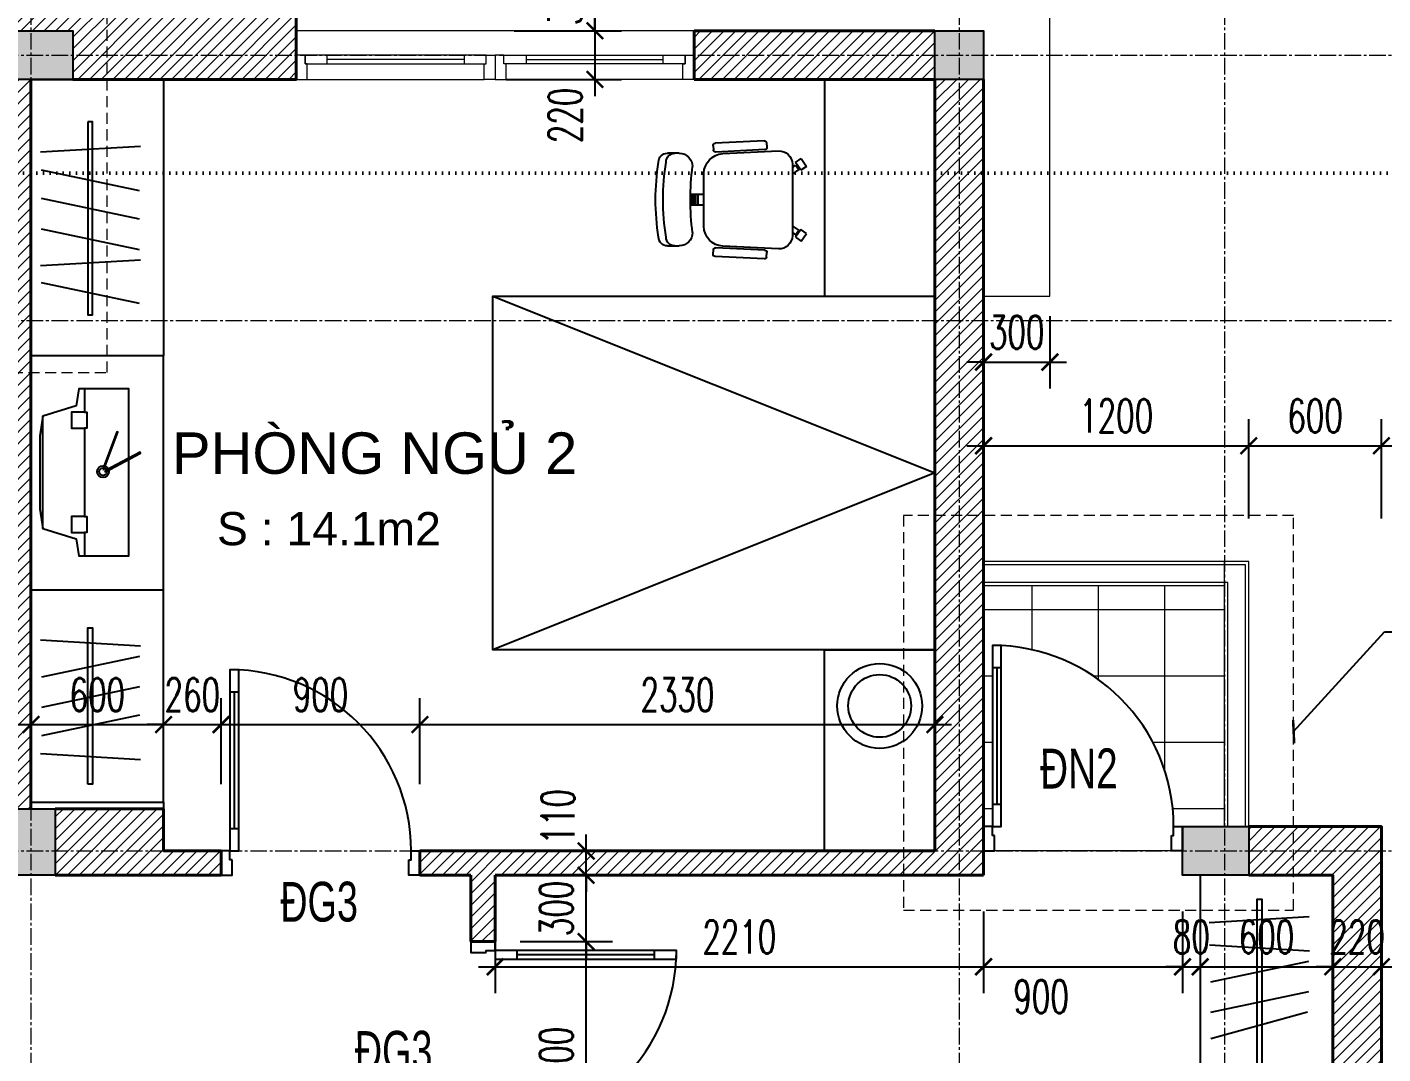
# Model space of a CAD drawing. Header units: millimetres. Extents: x -229618 to 2906, y -178063 to 96806.
# Drawn here: x -200871 to -194736, y -55216 to -50572 of the extents above; entities that cross this region are included whole.
import ezdxf
from ezdxf.enums import TextEntityAlignment as Align

# ---------------------------------------------------------------- set-up
doc = ezdxf.new("R2010")
doc.units = ezdxf.units.MM
doc.header["$LTSCALE"] = 200
doc.header["$MEASUREMENT"] = 0
doc.set_wipeout_variables(frame=1)
doc.header["$PDMODE"] = 3
doc.header["$PDSIZE"] = 50
for name, pattern in [('ACAD_ISO07W100', [3, 0, -3]), ('CENTER2', [1.125, 0.75, -0.125, 0.125, -0.125]), ('DASHED2', [0.375, 0.25, -0.125]), ('HIDDEN2', [0.1875, 0.125, -0.0625])]:
    doc.linetypes.add(name, pattern=pattern)
doc.layers.get('0').update_dxf_attribs({"color": 95, "linetype": 'CONTINUOUS'})
doc.layers.get('DEFPOINTS').update_dxf_attribs({"linetype": 'CONTINUOUS'})
for name, color, linetype, lineweight in [('cat', 1, 'CONTINUOUS', 40), ('hatch', 250, 'CONTINUOUS', 5), ('KH cat', 2, 'HIDDEN2', 50), ('khuat', 8, 'DASHED2', 15), ('nho', 252, 'CONTINUOUS', 15), ('thay', 7, 'CONTINUOUS', 18), ('tim', 18, 'CENTER2', 9)]:
    doc.layers.add(name, color=color, linetype=linetype, lineweight=lineweight)
for name, color, linetype in [('COT', 2, 'CONTINUOUS'), ('CUA', 145, 'CONTINUOUS'), ('DIM', 251, 'CONTINUOUS'), ('NOITHAT', 99, 'CONTINUOUS'), ('TEXT', 33, 'CONTINUOUS'), ('thong ke cua', 7, 'CONTINUOUS')]:
    doc.layers.add(name, color=color, linetype=linetype)
doc.styles.add('Aria H iso', font='Vharial_0.ttf')
doc.styles.add('Arial iso', font='vnarial_0.ttf')
doc.styles.add('Scale', font='vnsimli.shx', dxfattribs={"width": 0.65, "bigfont": 'bigfont.shx'})
doc.styles.add('T3', font='Vhavan_0.ttf', dxfattribs={"width": 0.8})
doc.dimstyles.new('Scale', dxfattribs={"dimscale": 75, "dimtxt": 2, "dimasz": 1, "dimexe": 1.6, "dimexo": 0, "dimgap": 0.8, "dimtad": 1, "dimdec": 0, "dimzin": 0, "dimdsep": 46, "dimtxsty": 'Scale', "dimblk": 'ARCHTICK', "dimcen": 0.1, "dimdle": 1, "dimclrd": 256, "dimclre": 256, "dimclrt": 3, "dimadec": 0, "dimazin": 0, "dimtfac": 1, "dimtdec": 0, "dimtix": 1, "dimtmove": 2, "dimatfit": 3, "dimldrblk": 'ARCHTICK', "dimfxl": 0, "dimtolj": 1, "dimtzin": 0, "dimarcsym": 0})

# ---------------------------------------------------------------- blocks, each defined once
blk = doc.blocks.new('A$C49A5561F')
at = {"layer": 'CUA'}
blk.add_line((-830, 60), (-210, 60), dxfattribs=at)
for points in [[(-70, 850), (-70, 860), (-110, 860), (-110, 900), (0, 900), (0, 850)], [(-930, 80), (-930, 40), (-110, 40), (-110, 80)], [(-930, 80), (-930, 40), (-830, 40), (-830, 80)], [(-210, 80), (-210, 40), (-110, 40), (-110, 80)], [(-70, 50), (-70, 40), (-110, 40), (-110, 0), (0, 0), (0, 50)]]:
    blk.add_lwpolyline(points, close=True, dxfattribs=at)
blk.add_arc((-110, 40), 820, 90, 180, dxfattribs=at)
blk = doc.blocks.new('ghelv')
for p, q in [((-186.6, 40.4), (-151.4, 64.3)), ((-151.4, 64.3), (-133.9, 38.6)), ((151.4, 64.3), (133.9, 38.6)), ((186.6, 40.4), (151.4, 64.3)), ((-169.1, 14.6), (-186.6, 40.4)), ((-133.9, 38.6), (-169.1, 14.6)), ((161.9, 0), (-161.9, 0)), ((-157.3, 14.8), (-137, 28.6)), ((-147.3, 0), (-157.3, 14.8)), ((-137, 28.6), (-117.6, 0)), ((137, 28.6), (117.6, 0)), ((133.9, 38.6), (169.1, 14.6)), ((157.3, 14.8), (137, 28.6)), ((147.3, 0), (157.3, 14.8)), ((169.1, 14.6), (186.6, 40.4)), ((-257.8, -116.7), (-238.4, -115.3)), ((-221.9, -63), (-209.3, -314.5)), ((209.3, -314.5), (221.9, -63)), ((257.8, -116.7), (238.4, -115.3)), ((-267.1, -127.2), (-256, -349.2)), ((-227.7, -124.7), (-216.6, -346.6)), ((227.7, -124.7), (216.6, -346.6)), ((267.1, -127.2), (256, -349.2)), ((-245.2, -358.6), (-225.8, -357.1)), ((245.2, -358.6), (225.8, -357.1)), ((-119.4, -400), (119.4, -400)), ((-24.5, -400), (-24.5, -460.7)), ((-24.4, -425.8), (24.1, -425.8)), ((24.5, -400), (24.5, -460.8)), ((-24.4, -443.9), (24.6, -443.9)), ((-24.4, -449.2), (24.6, -449.2)), ((-23.9, -436.5), (24.1, -436.5)), ((-23.9, -454.6), (24.6, -454.6)), ((-208.1, -565.6), (-208.1, -512)), ((211.2, -512), (211.2, -565.6))]:
    blk.add_line(p, q)
for centre, radius, start, end in [((-161.9, -60), 60, 90, 182.86241), ((161.9, -60), 60, 357.13759, 90), ((-257.1, -126.7), 10, 94.28769, 182.86241), ((-237.7, -125.2), 10, 2.86241, 94.28769), ((237.7, -125.2), 10, 85.71231, 177.13759), ((257.1, -126.7), 10, 357.13759, 85.71231), ((-246, -348.7), 10, 182.86241, 274.51246), ((-226.6, -347.1), 10, 274.51246, 2.86241), ((-119.4, -310), 90, 182.86241, 270), ((119.4, -310), 90, 270, 357.13759), ((226.6, -347.1), 10, 177.13759, 265.48754), ((246, -348.7), 10, 265.48754, 357.13759), ((-148.1, -512), 60, 90, 180), ((1.5, 785.1), 1246, 263.10363, 276.89637), ((151.2, -512), 60, 0, 90), ((-168.1, -531.5), 40, 180, 270), ((171.2, -531.5), 40, 270, 0), ((-168.1, -565.6), 40, 180, 270), ((1.5, 515.4), 1100, 261.1299, 278.8701), ((1.5, 481.3), 1100, 261.1299, 278.8701), ((171.2, -565.6), 40, 270, 0)]:
    blk.add_arc(centre, radius, start, end)
blk = doc.blocks.new('A$C5F6054DC')
at = {"layer": 'NOITHAT'}
blk.add_line((24, 541.5), (531.8, 541.5), dxfattribs=at)
for points in [[(144.1, 554.6), (112.1, 554.6), (24, 541.5), (-23.1, 390.1), (-100, 378), (-100, 152.3), (655.8, 152.3), (655.8, 378), (579, 390.1), (531.8, 541.5), (443.7, 554.6)], [(284.3, 260.7), (280.2, 258.5), (364.5, 99.2), (368.7, 101.4)], [(292.8, 270.5), (291.2, 266.1), (459.5, 201.7), (461.2, 206.1)]]:
    blk.add_lwpolyline(points, close=True, dxfattribs=at)
for points in [[(655.8, 352.3), (549.7, 352.3), (549.7, 412.3), (477.8, 412.3), (477.8, 352.3), (144.1, 352.3), (78.1, 352.3), (78.1, 412.3), (6.1, 412.3), (6.1, 352.3), (-100, 352.3)], [(655.8, 352.3), (549.7, 352.3), (549.7, 341.7), (477.8, 341.7), (477.8, 352.3), (144.1, 352.3), (78.1, 352.3), (78.1, 341.7), (6.1, 341.7), (6.1, 352.3), (-100, 352.3)]]:
    blk.add_lwpolyline(points, dxfattribs=at)
for radius in [26.6, 17]:
    blk.add_circle((281, 269.2), radius, dxfattribs=at)
blk = doc.blocks.new('_ArchTick')
at = {"color": 0, "linetype": 'ByBlock', "const_width": 0.15}
blk.add_lwpolyline([(-0.5, -0.5), (0.5, 0.5)], dxfattribs=at)
blk = doc.blocks.new('*D1847')
at = {"layer": 'DEFPOINTS', "color": 0, "linetype": 'Continuous'}
for p in [(-198753, -54572.5), (-196543, -54572.5), (-196543, -54822.2)]:
    blk.add_point(p, dxfattribs=at)
at = {"layer": 'DIM', "linetype": 'Continuous', "lineweight": -2}
for p, q in [((-198753, -54572.5), (-198753, -54942.2)), ((-196543, -54572.5), (-196543, -54942.2)), ((-198828, -54822.2), (-196468, -54822.2))]:
    blk.add_line(p, q, dxfattribs=at)
at = {"layer": 'DIM', "linetype": 'Continuous', "lineweight": -2, "xscale": 75, "yscale": 75, "zscale": 75, "rotation": 180}
blk.add_blockref('_ArchTick', (-198753, -54822.2), dxfattribs=at)
at = {"layer": 'DIM', "linetype": 'Continuous', "lineweight": -2, "xscale": 75, "yscale": 75, "zscale": 75}
blk.add_blockref('_ArchTick', (-196543, -54822.2), dxfattribs=at)
at = {"layer": 'DIM', "color": 3, "linetype": 'Continuous', "insert": (-197648, -54687.2), "char_height": 150, "attachment_point": 5, "style": 'Scale'}
blk.add_mtext('\\A1;2210', dxfattribs=at)
blk = doc.blocks.new('*D1848')
at = {"layer": 'DEFPOINTS', "color": 0, "linetype": 'Continuous'}
for p in [(-196543, -54572.5), (-195643, -54572.5), (-195643, -54822.2)]:
    blk.add_point(p, dxfattribs=at)
at = {"layer": 'DIM', "linetype": 'Continuous', "lineweight": -2}
for p, q in [((-196543, -54572.5), (-196543, -54942.2)), ((-195643, -54572.5), (-195643, -54942.2)), ((-196618, -54822.2), (-195568, -54822.2))]:
    blk.add_line(p, q, dxfattribs=at)
at = {"layer": 'DIM', "linetype": 'Continuous', "lineweight": -2, "xscale": 75, "yscale": 75, "zscale": 75, "rotation": 180}
blk.add_blockref('_ArchTick', (-196543, -54822.2), dxfattribs=at)
at = {"layer": 'DIM', "linetype": 'Continuous', "lineweight": -2, "xscale": 75, "yscale": 75, "zscale": 75}
blk.add_blockref('_ArchTick', (-195643, -54822.2), dxfattribs=at)
at = {"layer": 'DIM', "color": 3, "linetype": 'Continuous', "insert": (-196282.8, -54957.2), "char_height": 150, "attachment_point": 5, "style": 'Scale'}
blk.add_mtext('\\A1;900', dxfattribs=at)
blk = doc.blocks.new('*D1849')
at = {"layer": 'DEFPOINTS', "color": 0, "linetype": 'Continuous'}
for p in [(-195643, -54572.5), (-195563, -54572.5), (-195563, -54822.2)]:
    blk.add_point(p, dxfattribs=at)
at = {"layer": 'DIM', "linetype": 'Continuous', "lineweight": -2}
for p, q in [((-195643, -54572.5), (-195643, -54942.2)), ((-195563, -54572.5), (-195563, -54942.2)), ((-195643, -54822.2), (-195718, -54822.2)), ((-195643, -54822.2), (-195563, -54822.2)), ((-195563, -54822.2), (-195488, -54822.2))]:
    blk.add_line(p, q, dxfattribs=at)
at = {"layer": 'DIM', "linetype": 'Continuous', "lineweight": -2, "xscale": 75, "yscale": 75, "zscale": 75}
blk.add_blockref('_ArchTick', (-195643, -54822.2), dxfattribs=at)
at = {"layer": 'DIM', "linetype": 'Continuous', "lineweight": -2, "xscale": 75, "yscale": 75, "zscale": 75, "rotation": 180}
blk.add_blockref('_ArchTick', (-195563, -54822.2), dxfattribs=at)
at = {"layer": 'DIM', "color": 3, "linetype": 'Continuous', "insert": (-195603, -54687.2), "char_height": 150, "attachment_point": 5, "style": 'Scale'}
blk.add_mtext('\\A1;80', dxfattribs=at)
blk = doc.blocks.new('*D1850')
at = {"layer": 'DEFPOINTS', "color": 0, "linetype": 'Continuous'}
for p in [(-195563, -54572.5), (-194963, -54572.5), (-194963, -54822.2)]:
    blk.add_point(p, dxfattribs=at)
at = {"layer": 'DIM', "linetype": 'Continuous', "lineweight": -2}
for p, q in [((-195563, -54572.5), (-195563, -54942.2)), ((-194963, -54572.5), (-194963, -54942.2)), ((-195638, -54822.2), (-194888, -54822.2))]:
    blk.add_line(p, q, dxfattribs=at)
at = {"layer": 'DIM', "linetype": 'Continuous', "lineweight": -2, "xscale": 75, "yscale": 75, "zscale": 75, "rotation": 180}
blk.add_blockref('_ArchTick', (-195563, -54822.2), dxfattribs=at)
at = {"layer": 'DIM', "linetype": 'Continuous', "lineweight": -2, "xscale": 75, "yscale": 75, "zscale": 75}
blk.add_blockref('_ArchTick', (-194963, -54822.2), dxfattribs=at)
at = {"layer": 'DIM', "color": 3, "linetype": 'Continuous', "insert": (-195263, -54687.2), "char_height": 150, "attachment_point": 5, "style": 'Scale'}
blk.add_mtext('\\A1;600', dxfattribs=at)
blk = doc.blocks.new('*D1851')
at = {"layer": 'DEFPOINTS', "color": 0, "linetype": 'Continuous'}
for p in [(-194963, -54572.5), (-194743, -54572.5), (-194743, -54822.2)]:
    blk.add_point(p, dxfattribs=at)
at = {"layer": 'DIM', "linetype": 'Continuous', "lineweight": -2}
for p, q in [((-194963, -54572.5), (-194963, -54942.2)), ((-194743, -54572.5), (-194743, -54942.2)), ((-194963, -54822.2), (-195038, -54822.2)), ((-194963, -54822.2), (-194743, -54822.2)), ((-194743, -54822.2), (-194668, -54822.2))]:
    blk.add_line(p, q, dxfattribs=at)
at = {"layer": 'DIM', "linetype": 'Continuous', "lineweight": -2, "xscale": 75, "yscale": 75, "zscale": 75}
blk.add_blockref('_ArchTick', (-194963, -54822.2), dxfattribs=at)
at = {"layer": 'DIM', "linetype": 'Continuous', "lineweight": -2, "xscale": 75, "yscale": 75, "zscale": 75, "rotation": 180}
blk.add_blockref('_ArchTick', (-194743, -54822.2), dxfattribs=at)
at = {"layer": 'DIM', "color": 3, "linetype": 'Continuous', "insert": (-194853, -54687.2), "char_height": 150, "attachment_point": 5, "style": 'Scale'}
blk.add_mtext('\\A1;220', dxfattribs=at)
blk = doc.blocks.new('*D1882')
at = {"layer": 'DEFPOINTS', "color": 0, "linetype": 'Continuous'}
for p in [(-198667.6, -50288.2), (-198301.4, -50288.2), (-198667.6, -50588.2)]:
    blk.add_point(p, dxfattribs=at)
at = {"layer": 'DIM', "linetype": 'Continuous', "lineweight": -2}
for p, q in [((-198301.4, -50288.2), (-198301.4, -50213.2)), ((-198667.6, -50288.2), (-198181.4, -50288.2)), ((-198301.4, -50588.2), (-198301.4, -50288.2)), ((-198667.6, -50588.2), (-198181.4, -50588.2)), ((-198301.4, -50588.2), (-198301.4, -50663.2))]:
    blk.add_line(p, q, dxfattribs=at)
at = {"layer": 'DIM', "linetype": 'Continuous', "lineweight": -2, "xscale": 75, "yscale": 75, "zscale": 75}
for p, rotation in [((-198301.4, -50288.2), 270), ((-198301.4, -50588.2), 90)]:
    blk.add_blockref('_ArchTick', p, dxfattribs=dict(at, rotation=rotation))
at = {"layer": 'DIM', "color": 3, "linetype": 'Continuous', "insert": (-198436.4, -50438.2), "char_height": 150, "attachment_point": 5, "rotation": 90, "style": 'Scale'}
blk.add_mtext('\\A1;300', dxfattribs=at)
blk = doc.blocks.new('*D1885')
at = {"layer": 'DEFPOINTS', "color": 0, "linetype": 'Continuous'}
for p in [(-198639.2, -54708.2), (-198341.2, -54708.2), (-198639.2, -55608.2)]:
    blk.add_point(p, dxfattribs=at)
at = {"layer": 'DIM', "linetype": 'Continuous', "lineweight": -2}
for p, q in [((-198341.2, -55683.2), (-198341.2, -54633.2)), ((-198639.2, -54708.2), (-198221.2, -54708.2)), ((-198639.2, -55608.2), (-198221.2, -55608.2))]:
    blk.add_line(p, q, dxfattribs=at)
at = {"layer": 'DIM', "linetype": 'Continuous', "lineweight": -2, "xscale": 75, "yscale": 75, "zscale": 75}
for p, rotation in [((-198341.2, -54708.2), 90), ((-198341.2, -55608.2), 270)]:
    blk.add_blockref('_ArchTick', p, dxfattribs=dict(at, rotation=rotation))
at = {"layer": 'DIM', "color": 3, "linetype": 'Continuous', "insert": (-198476.2, -55218.9), "char_height": 150, "attachment_point": 5, "rotation": 90, "style": 'Scale'}
blk.add_mtext('\\A1;900', dxfattribs=at)
blk = doc.blocks.new('*D1886')
at = {"layer": 'DEFPOINTS', "color": 0, "linetype": 'Continuous'}
for p in [(-198639.2, -54408.2), (-198341.2, -54408.2), (-198639.2, -54708.2)]:
    blk.add_point(p, dxfattribs=at)
at = {"layer": 'DIM', "linetype": 'Continuous', "lineweight": -2}
for p, q in [((-198341.2, -54408.2), (-198341.2, -54333.2)), ((-198639.2, -54408.2), (-198221.2, -54408.2)), ((-198341.2, -54708.2), (-198341.2, -54408.2)), ((-198639.2, -54708.2), (-198221.2, -54708.2)), ((-198341.2, -54708.2), (-198341.2, -54783.2))]:
    blk.add_line(p, q, dxfattribs=at)
at = {"layer": 'DIM', "linetype": 'Continuous', "lineweight": -2, "xscale": 75, "yscale": 75, "zscale": 75}
for p, rotation in [((-198341.2, -54408.2), 270), ((-198341.2, -54708.2), 90)]:
    blk.add_blockref('_ArchTick', p, dxfattribs=dict(at, rotation=rotation))
at = {"layer": 'DIM', "color": 3, "linetype": 'Continuous', "insert": (-198476.2, -54558.2), "char_height": 150, "attachment_point": 5, "rotation": 90, "style": 'Scale'}
blk.add_mtext('\\A1;300', dxfattribs=at)
blk = doc.blocks.new('*D1887')
at = {"layer": 'DEFPOINTS', "color": 0, "linetype": 'Continuous'}
for p in [(-198639.2, -54298.2), (-198341.2, -54298.2), (-198639.2, -54408.2)]:
    blk.add_point(p, dxfattribs=at)
at = {"layer": 'DIM', "linetype": 'Continuous', "lineweight": -2}
for p, q in [((-198341.2, -54298.2), (-198341.2, -54223.2)), ((-198639.2, -54298.2), (-198221.2, -54298.2)), ((-198341.2, -54408.2), (-198341.2, -54298.2)), ((-198639.2, -54408.2), (-198221.2, -54408.2)), ((-198341.2, -54408.2), (-198341.2, -54483.2))]:
    blk.add_line(p, q, dxfattribs=at)
at = {"layer": 'DIM', "linetype": 'Continuous', "lineweight": -2, "xscale": 75, "yscale": 75, "zscale": 75}
for p, rotation in [((-198341.2, -54298.2), 270), ((-198341.2, -54408.2), 90)]:
    blk.add_blockref('_ArchTick', p, dxfattribs=dict(at, rotation=rotation))
at = {"layer": 'DIM', "color": 3, "linetype": 'Continuous', "insert": (-198468.7, -54143.6), "char_height": 150, "attachment_point": 5, "rotation": 90, "style": 'Scale'}
blk.add_mtext('\\A1;110', dxfattribs=at)
blk = doc.blocks.new('*D1891')
at = {"layer": 'DEFPOINTS', "color": 0, "linetype": 'Continuous'}
for p in [(-195343, -52465.2), (-196543, -52794.3), (-195343, -52794.3)]:
    blk.add_point(p, dxfattribs=at)
at = {"layer": 'DIM', "linetype": 'Continuous', "lineweight": -2}
for p, q in [((-196543, -52794.3), (-196543, -52345.2)), ((-195343, -52794.3), (-195343, -52345.2)), ((-196618, -52465.2), (-195268, -52465.2))]:
    blk.add_line(p, q, dxfattribs=at)
at = {"layer": 'DIM', "linetype": 'Continuous', "lineweight": -2, "xscale": 75, "yscale": 75, "zscale": 75, "rotation": 180}
blk.add_blockref('_ArchTick', (-196543, -52465.2), dxfattribs=at)
at = {"layer": 'DIM', "linetype": 'Continuous', "lineweight": -2, "xscale": 75, "yscale": 75, "zscale": 75}
blk.add_blockref('_ArchTick', (-195343, -52465.2), dxfattribs=at)
at = {"layer": 'DIM', "color": 3, "linetype": 'Continuous', "insert": (-195943, -52330.2), "char_height": 150, "attachment_point": 5, "style": 'Scale'}
blk.add_mtext('\\A1;1200', dxfattribs=at)
blk = doc.blocks.new('*D1892')
at = {"layer": 'DEFPOINTS', "color": 0, "linetype": 'Continuous'}
for p in [(-194743, -52465.2), (-195343, -52794.3), (-194743, -52794.3)]:
    blk.add_point(p, dxfattribs=at)
at = {"layer": 'DIM', "linetype": 'Continuous', "lineweight": -2}
for p, q in [((-195343, -52794.3), (-195343, -52345.2)), ((-194743, -52794.3), (-194743, -52345.2)), ((-195418, -52465.2), (-194668, -52465.2))]:
    blk.add_line(p, q, dxfattribs=at)
at = {"layer": 'DIM', "linetype": 'Continuous', "lineweight": -2, "xscale": 75, "yscale": 75, "zscale": 75, "rotation": 180}
blk.add_blockref('_ArchTick', (-195343, -52465.2), dxfattribs=at)
at = {"layer": 'DIM', "linetype": 'Continuous', "lineweight": -2, "xscale": 75, "yscale": 75, "zscale": 75}
blk.add_blockref('_ArchTick', (-194743, -52465.2), dxfattribs=at)
at = {"layer": 'DIM', "color": 3, "linetype": 'Continuous', "insert": (-195043, -52330.2), "char_height": 150, "attachment_point": 5, "style": 'Scale'}
blk.add_mtext('\\A1;600', dxfattribs=at)
blk = doc.blocks.new('*D1893')
at = {"layer": 'DEFPOINTS', "color": 0, "linetype": 'Continuous'}
for p in [(-196543, -51878.7), (-196243, -51878.7), (-196243, -52086.9)]:
    blk.add_point(p, dxfattribs=at)
at = {"layer": 'DIM', "linetype": 'Continuous', "lineweight": -2}
for p, q in [((-196543, -51878.7), (-196543, -52206.9)), ((-196243, -51878.7), (-196243, -52206.9)), ((-196543, -52086.9), (-196618, -52086.9)), ((-196543, -52086.9), (-196243, -52086.9)), ((-196243, -52086.9), (-196168, -52086.9))]:
    blk.add_line(p, q, dxfattribs=at)
at = {"layer": 'DIM', "linetype": 'Continuous', "lineweight": -2, "xscale": 75, "yscale": 75, "zscale": 75}
blk.add_blockref('_ArchTick', (-196543, -52086.9), dxfattribs=at)
at = {"layer": 'DIM', "linetype": 'Continuous', "lineweight": -2, "xscale": 75, "yscale": 75, "zscale": 75, "rotation": 180}
blk.add_blockref('_ArchTick', (-196243, -52086.9), dxfattribs=at)
at = {"layer": 'DIM', "color": 3, "linetype": 'Continuous', "insert": (-196393, -51951.9), "char_height": 150, "attachment_point": 5, "style": 'Scale'}
blk.add_mtext('\\A1;300', dxfattribs=at)
blk = doc.blocks.new('*D2052')
at = {"layer": 'DEFPOINTS', "color": 0, "linetype": 'Continuous'}
for p in [(-200253, -53726.5), (-200853, -53996.4), (-200253, -53996.4)]:
    blk.add_point(p, dxfattribs=at)
at = {"layer": 'DIM', "linetype": 'Continuous', "lineweight": -2}
for p, q in [((-200853, -53996.4), (-200853, -53606.5)), ((-200253, -53996.4), (-200253, -53606.5)), ((-200928, -53726.5), (-200178, -53726.5))]:
    blk.add_line(p, q, dxfattribs=at)
at = {"layer": 'DIM', "linetype": 'Continuous', "lineweight": -2, "xscale": 75, "yscale": 75, "zscale": 75, "rotation": 180}
blk.add_blockref('_ArchTick', (-200853, -53726.5), dxfattribs=at)
at = {"layer": 'DIM', "linetype": 'Continuous', "lineweight": -2, "xscale": 75, "yscale": 75, "zscale": 75}
blk.add_blockref('_ArchTick', (-200253, -53726.5), dxfattribs=at)
at = {"layer": 'DIM', "color": 3, "linetype": 'Continuous', "insert": (-200553, -53591.5), "char_height": 150, "attachment_point": 5, "style": 'Scale'}
blk.add_mtext('\\A1;600', dxfattribs=at)
blk = doc.blocks.new('*D2053')
at = {"layer": 'DEFPOINTS', "color": 0, "linetype": 'Continuous'}
for p in [(-199993, -53726.5), (-200253, -53996.4), (-199993, -53996.4)]:
    blk.add_point(p, dxfattribs=at)
at = {"layer": 'DIM', "linetype": 'Continuous', "lineweight": -2}
for p, q in [((-200253, -53996.4), (-200253, -53606.5)), ((-199993, -53996.4), (-199993, -53606.5)), ((-200253, -53726.5), (-200328, -53726.5)), ((-200253, -53726.5), (-199993, -53726.5)), ((-199993, -53726.5), (-199918, -53726.5))]:
    blk.add_line(p, q, dxfattribs=at)
at = {"layer": 'DIM', "linetype": 'Continuous', "lineweight": -2, "xscale": 75, "yscale": 75, "zscale": 75}
blk.add_blockref('_ArchTick', (-200253, -53726.5), dxfattribs=at)
at = {"layer": 'DIM', "linetype": 'Continuous', "lineweight": -2, "xscale": 75, "yscale": 75, "zscale": 75, "rotation": 180}
blk.add_blockref('_ArchTick', (-199993, -53726.5), dxfattribs=at)
at = {"layer": 'DIM', "color": 3, "linetype": 'Continuous', "insert": (-200123, -53591.5), "char_height": 150, "attachment_point": 5, "style": 'Scale'}
blk.add_mtext('\\A1;260', dxfattribs=at)
blk = doc.blocks.new('*D2054')
at = {"layer": 'DEFPOINTS', "color": 0, "linetype": 'Continuous'}
for p in [(-199093, -53726.5), (-199993, -53996.4), (-199093, -53996.4)]:
    blk.add_point(p, dxfattribs=at)
at = {"layer": 'DIM', "linetype": 'Continuous', "lineweight": -2}
for p, q in [((-199993, -53996.4), (-199993, -53606.5)), ((-199093, -53996.4), (-199093, -53606.5)), ((-200068, -53726.5), (-199018, -53726.5))]:
    blk.add_line(p, q, dxfattribs=at)
at = {"layer": 'DIM', "linetype": 'Continuous', "lineweight": -2, "xscale": 75, "yscale": 75, "zscale": 75, "rotation": 180}
blk.add_blockref('_ArchTick', (-199993, -53726.5), dxfattribs=at)
at = {"layer": 'DIM', "linetype": 'Continuous', "lineweight": -2, "xscale": 75, "yscale": 75, "zscale": 75}
blk.add_blockref('_ArchTick', (-199093, -53726.5), dxfattribs=at)
at = {"layer": 'DIM', "color": 3, "linetype": 'Continuous', "insert": (-199543, -53591.5), "char_height": 150, "attachment_point": 5, "style": 'Scale'}
blk.add_mtext('\\A1;900', dxfattribs=at)
blk = doc.blocks.new('*D2055')
at = {"layer": 'DEFPOINTS', "color": 0, "linetype": 'Continuous'}
for p in [(-196763, -53726.5), (-199093, -53996.4), (-196763, -53996.4)]:
    blk.add_point(p, dxfattribs=at)
at = {"layer": 'DIM', "linetype": 'Continuous', "lineweight": -2}
for p, q in [((-199093, -53996.4), (-199093, -53606.5)), ((-196763, -53996.4), (-196763, -53606.5)), ((-199168, -53726.5), (-196688, -53726.5))]:
    blk.add_line(p, q, dxfattribs=at)
at = {"layer": 'DIM', "linetype": 'Continuous', "lineweight": -2, "xscale": 75, "yscale": 75, "zscale": 75, "rotation": 180}
blk.add_blockref('_ArchTick', (-199093, -53726.5), dxfattribs=at)
at = {"layer": 'DIM', "linetype": 'Continuous', "lineweight": -2, "xscale": 75, "yscale": 75, "zscale": 75}
blk.add_blockref('_ArchTick', (-196763, -53726.5), dxfattribs=at)
at = {"layer": 'DIM', "color": 3, "linetype": 'Continuous', "insert": (-197928, -53591.5), "char_height": 150, "attachment_point": 5, "style": 'Scale'}
blk.add_mtext('\\A1;2330', dxfattribs=at)
blk = doc.blocks.new('kh cua')
at = {"ltscale": 600}
blk.add_wipeout([(0, 210.4), (-65, 200.1), (-123.6, 170.2), (-170.2, 123.6), (-200.1, 65), (-210.4, 0), (-200.1, -65), (-170.2, -123.6), (-123.6, -170.2), (-65, -200.1), (0, -210.4), (65, -200.1), (123.6, -170.2), (170.2, -123.6), (200.1, -65), (210.4, 0), (200.1, 65), (170.2, 123.6), (123.6, 170.2), (65, 200.1)], dxfattribs=at).dxf.layer = 'thong ke cua'
at = {"layer": 'thong ke cua', "color": 1, "style": 'T3', "width": 0.973787}
blk.add_attdef('AA', text='', height=180, rotation=0.31566, dxfattribs=at).set_placement((-171.5, -80.9), (179.8, -78.9), align=Align.FIT)
blk = doc.blocks.new('*D2122')
at = {"layer": 'DEFPOINTS', "color": 0}
for p in [(-198667.6, -50588.2), (-198703, -50808.2), (-198301.4, -50808.2)]:
    blk.add_point(p, dxfattribs=at)
at = {"layer": 'DIM', "lineweight": -2}
for p, q in [((-198301.4, -50513.2), (-198301.4, -50883.2)), ((-198667.6, -50588.2), (-198181.4, -50588.2)), ((-198703, -50808.2), (-198181.4, -50808.2))]:
    blk.add_line(p, q, dxfattribs=at)
at = {"layer": 'DIM', "lineweight": -2, "xscale": 75, "yscale": 75, "zscale": 75}
for p, rotation in [((-198301.4, -50588.2), 90), ((-198301.4, -50808.2), 270)]:
    blk.add_blockref('_ArchTick', p, dxfattribs=dict(at, rotation=rotation))
at = {"layer": 'DIM', "color": 3, "insert": (-198436.4, -50971), "char_height": 150, "attachment_point": 5, "rotation": 90, "style": 'Scale'}
blk.add_mtext('\\A1;220', dxfattribs=at)

msp = doc.modelspace()

# ---------------------------------------------------------------- hatches: boundary and pattern name
at = {"layer": 'hatch', "linetype": 'Continuous'}
h = msp.add_hatch(dxfattribs=at)
h.set_pattern_fill('ANSI31', color=256, scale=300, style=0)
h.set_pattern_definition([(45, (-235340.12, -37193.56), (-26.516504, 26.516504), [])])
h.paths.add_polyline_path([(-203963, -51788.2), (-205213, -51788.2), (-205213, -51688.2), (-205313, -51688.2), (-205313, -52008.2), (-203963, -52008.2)])
h.paths.add_polyline_path([(-196543, -51788.2), (-196763, -51788.2), (-196763, -50808.2), (-196543, -50808.2)])
h.paths.add_polyline_path([(-208433, -54408.2), (-208463, -54408.2), (-208463, -54188.2), (-208433, -54188.2)])
h.paths.add_polyline_path([(-203443, -52008.2), (-203473, -52008.2), (-203473, -51788.2), (-203443, -51788.2)])
h.paths.add_polyline_path([(-200253, -54298.2), (-199993, -54298.2), (-199993, -54408.2), (-200743, -54408.2), (-200743, -54108.2), (-200253, -54108.2)])
h.paths.add_polyline_path([(-200853, -54108.2), (-200963, -54108.2), (-200963, -54078.2), (-200853, -54078.2)])
h.paths.add_polyline_path([(-208273, -54408.2), (-208433, -54408.2), (-208433, -54188.2), (-208273, -54188.2)])
h.paths.add_polyline_path([(-208543, -54188.2), (-208763, -54188.2), (-208763, -53588.2), (-208543, -53588.2)])
h.paths.add_polyline_path([(-207043, -54188.2), (-205133, -54188.2), (-205133, -54408.2), (-205463, -54408.2), (-205463, -54298.2), (-207043, -54298.2), (-207043, -54408.2), (-207373, -54408.2), (-207373, -54188.2), (-207263, -54188.2), (-207263, -53588.2), (-207043, -53588.2)])
h.paths.add_polyline_path([(-206543, -52008.2), (-207043, -52008.2), (-207043, -52608.2), (-207263, -52608.2), (-207263, -51788.2), (-206543, -51788.2)])
h.paths.add_polyline_path([(-203473, -52008.2), (-203963, -52008.2), (-203963, -51788.2), (-203473, -51788.2)])
h.paths.add_polyline_path([(-203143, -54408.2), (-203963, -54408.2), (-203963, -54298.2), (-203253, -54298.2), (-203253, -52008.2), (-203143, -52008.2)])
h.paths.add_polyline_path([(-200853, -54078.2), (-200963, -54078.2), (-200963, -50808.2), (-200853, -50808.2)])
h.paths.add_polyline_path([(-199653, -50808.2), (-200633, -50808.2), (-200633, -50588.2), (-200963, -50588.2), (-200963, -50478.2), (-199653, -50478.2)])
h.paths.add_polyline_path([(-196763, -50808.2), (-197853, -50808.2), (-197853, -50588.2), (-196763, -50588.2)])
h.paths.add_polyline_path([(-196543, -54188.2), (-196763, -54188.2), (-196763, -51788.2), (-196543, -51788.2)])
h.paths.add_polyline_path([(-196763, -54408.2), (-198753, -54408.2), (-198753, -54693.2), (-198863, -54693.2), (-198863, -54408.2), (-199093, -54408.2), (-199093, -54298.2), (-196763, -54298.2)])
h.paths.add_polyline_path([(-203143, -50698.2), (-203963, -50698.2), (-203963, -50478.2), (-203143, -50478.2)])
h.paths.add_polyline_path([(-200743, -48858.2), (-200963, -48858.2), (-200963, -48638.2), (-200743, -48638.2)])
h.paths.add_polyline_path([(-203143, -48858.2), (-203363, -48858.2), (-203363, -48638.2), (-203143, -48638.2)])
h.paths.add_polyline_path([(-208488, -51898.2, -1), (-208818, -51898.2, -1)])
h.paths.add_polyline_path([(-208763, -51788.2), (-208763, -52008.2), (-208543, -52008.2), (-208543, -51788.2)], flags=16)
h.paths.add_polyline_path([(-196763, -54188.2), (-196543, -54188.2), (-196543, -54408.2), (-196763, -54408.2)])
h.paths.add_polyline_path([(-198863, -54708.2), (-198753, -54708.2), (-198753, -54693.2), (-198863, -54693.2)])
h.paths.add_polyline_path([(-200663, -50588.2), (-200633, -50588.2), (-200633, -50808.2), (-200663, -50808.2)])
h = msp.add_hatch(dxfattribs=at)
h.set_pattern_fill('BT', color=256, scale=100, style=0)
h.set_pattern_definition([(0, (83.29, 12.83), (0, 100), [0, -100]), (0, (12.65, 56.06), (0, 100), [0, -100]), (0, (15.78, 38.46), (0, 100), [0, -100]), (0, (51, 46.67), (0, 100), [0, -100]), (0, (32.02, 75.43), (0, 100), [0, -100]), (0, (26.93, 62.72), (0, 100), [0, -100]), (0, (35.94, 84.04), (0, 100), [0, -100]), (0, (22.04, 92.45), (0, 100), [0, -100]), (0, (41.22, 70.54), (0, 100), [0, -100]), (0, (9.13, 70.93), (0, 100), [0, -100]), (0, (73.12, 71.32), (0, 100), [0, -100]), (0, (87.6, 74.06), (0, 100), [0, -100]), (0, (80.16, 63.89), (0, 100), [0, -100]), (0, (82.32, 50.2), (0, 100), [0, -100]), (0, (56.29, 62.13), (0, 100), [0, -100]), (0, (55.51, 34.55), (0, 100), [0, -100]), (0, (55.51, 25.94), (0, 100), [0, -100]), (0, (8.15, 23.98), (0, 100), [0, -100]), (0, (47.68, 35.72), (0, 100), [0, -100]), (0, (48.07, 2.46), (0, 100), [0, -100]), (0, (37.31, 23.79), (0, 100), [0, -100]), (0, (38.09, 14), (0, 100), [0, -100]), (0, (25.17, 6.77), (0, 100), [0, -100]), (0, (31.83, 20.07), (0, 100), [0, -100]), (0, (27.13, 24.18), (0, 100), [0, -100]), (45, (79.99, 21.105), (0, 100.00003), [8, -133.4214]), (135, (85.65, 26.76), (-100.00003, 0), [8, -133.4214]), (270, (79.99, 32.42), (100, -2e-14), [11.3137, -88.6863]), (180, (76.52, 22.38), (-1e-14, -100), [12, -88]), (270, (64.52, 22.38), (100, -2e-14), [12, -88]), (45, (64.52, 10.38), (0, 100.00003), [16.9706, -124.4508]), (90, (39.51, 29.29), (-100, 6e-15), [16.8, -83.2]), (180, (39.51, 46.09), (-1e-14, -100), [16.8, -83.2]), (315, (22.714, 46.095), (100.00003, -2e-14), [23.7588, -117.6626]), (135, (25.28, 11.31), (-100.00003, 0), [7, -134.4214]), (225, (20.33, 16.26), (-1e-14, -100.00003), [7, -134.4214]), (0, (15.38, 11.31), (0, 100), [9.8995, -90.1005]), (0, (61.83, 78.92), (0, 100), [13.75, -86.25]), (90, (75.58, 78.92), (-100, 6e-15), [13.75, -86.25]), (225, (75.584, 92.67), (-1e-14, -100.00003), [19.4454, -121.9759]), (270, (50.27, 80.91), (100, -2e-14), [12.5, -87.5]), (0, (50.27, 68.41), (0, 100), [12.5, -87.5]), (135, (62.77, 68.41), (-100.00003, 0), [17.6777, -123.7437]), (45, (56.63, 84.76), (0, 100.00003), [8.5, -132.9214]), (135, (62.64, 90.77), (-100.00003, 0), [8.5, -132.9214]), (270, (56.63, 96.78), (100, -2e-14), [12.0208, -87.9792]), (135, (17.366, 77.56), (-100.00003, 0), [14.1421, -127.2792]), (0, (7.37, 77.56), (0, 100), [10, -90]), (270, (7.37, 87.56), (100, -2e-14), [10, -90]), (45, (0, 0), (-49.497475, 49.497475), []), (45, (35, 0), (-49.497475, 49.497475), [])])
h.paths.add_polyline_path([(-208763, -51788.2), (-208543, -51788.2), (-208543, -52008.2), (-208763, -52008.2)])
h.paths.add_polyline_path([(-196763, -50588.2), (-196543, -50588.2), (-196543, -50808.2), (-196763, -50808.2)])
h.paths.add_polyline_path([(-195643, -54188.2), (-195343, -54188.2), (-195343, -54408.2), (-195643, -54408.2)])
h.paths.add_polyline_path([(-203363, -55908.2), (-203143, -55908.2), (-203143, -56208.2), (-203363, -56208.2)])
h.paths.add_polyline_path([(-208463, -58388.2), (-208463, -58608.2), (-208763, -58608.2), (-208763, -58388.2)])
h.paths.add_polyline_path([(-203443, -58608.2), (-203443, -58388.2), (-203143, -58388.2), (-203143, -58608.2)])
h.paths.add_polyline_path([(-200663, -58388.2), (-200663, -58608.2), (-200963, -58608.2), (-200963, -58388.2)])
h.paths.add_polyline_path([(-195643, -58608.2), (-195643, -58388.2), (-195343, -58388.2), (-195343, -58608.2)])
h.paths.add_polyline_path([(-200963, -54108.2), (-200743, -54108.2), (-200743, -54408.2), (-200963, -54408.2)])
h.paths.add_polyline_path([(-200663, -50588.2), (-200663, -50808.2), (-200963, -50808.2), (-200963, -50588.2)])
h.paths.add_polyline_path([(-203443, -52008.2), (-203443, -51788.2), (-203143, -51788.2), (-203143, -52008.2)])
h.paths.add_polyline_path([(-208463, -54188.2), (-208463, -54408.2), (-208763, -54408.2), (-208763, -54188.2)])
h = msp.add_hatch(dxfattribs=at)
h.set_pattern_fill('ANSI37', color=256, scale=2400, angle=45, style=0)
h.set_pattern_definition([(270, (28077.07, -108106.78), (-300, -6e-14), []), (180, (28077.07, -108106.78), (-6e-14, 300), [])])
h.paths.add_polyline_path([(-195453, -54188.2), (-195563, -54188.2), (-195643, -54188.2), (-195683, -54188.2, 0.399992), (-196463, -53369.2), (-196463, -53368.2), (-196503, -53368.2), (-196503, -54188.2), (-196543, -54188.2), (-196543, -53098.2), (-195453, -53098.2)])
h = msp.add_hatch(dxfattribs=at)
h.set_pattern_fill('ANSI31', color=256, scale=300, style=0)
h.set_pattern_definition([(45, (-237540.12, -53918.56), (-26.516504, 26.516504), [])])
h.paths.add_polyline_path([(-203853, -58388.2), (-203963, -58388.2), (-203963, -56958.2), (-203853, -56958.2)])
h.paths.add_polyline_path([(-200633, -58608.2), (-200663, -58608.2), (-200663, -58388.2), (-200633, -58388.2)])
h.paths.add_polyline_path([(-208433, -58608.2), (-208463, -58608.2), (-208463, -58388.2), (-208433, -58388.2)])
h.paths.add_polyline_path([(-199963, -58388.2), (-200073, -58388.2), (-200073, -58118.2), (-200853, -58118.2), (-200853, -58008.2), (-199963, -58008.2)])
h.paths.add_polyline_path([(-200963, -58608.2), (-203143, -58608.2), (-203143, -58388.2), (-200963, -58388.2)])
h.paths.add_polyline_path([(-194743, -54408.2), (-195343, -54408.2), (-195343, -54188.2), (-194743, -54188.2)])
h.paths.add_polyline_path([(-194743, -55878.2), (-194963, -55878.2), (-194963, -54408.2), (-194743, -54408.2)])
h.paths.add_polyline_path([(-195343, -58388.2), (-195563, -58388.2), (-195563, -57568.2), (-195343, -57568.2)])
h.paths.add_polyline_path([(-208543, -57948.2), (-209363, -57948.2), (-209363, -56748.2), (-209463, -56748.2), (-209463, -56648.2), (-209143, -56648.2), (-209143, -57728.2), (-208543, -57728.2)])
h.paths.add_polyline_path([(-203963, -56018.2), (-203853, -56018.2), (-203853, -56208.2), (-203963, -56208.2)])
h.paths.add_polyline_path([(-203963, -55908.2), (-203363, -55908.2), (-203363, -56018.2), (-203963, -56018.2)])
h.paths.add_polyline_path([(-200963, -56018.2), (-200853, -56018.2), (-200853, -58388.2), (-200963, -58388.2)])
h.paths.add_polyline_path([(-198863, -56018.2), (-199993, -56018.2), (-199993, -55908.2), (-198863, -55908.2)], flags=17)
h.paths.add_polyline_path([(-198863, -55608.2), (-198753, -55608.2), (-198753, -58388.2), (-195673, -58388.2), (-195673, -58608.2), (-200633, -58608.2), (-200633, -58388.2), (-198863, -58388.2)])
h.paths.add_polyline_path([(-203443, -58608.2), (-203473, -58608.2), (-203473, -58388.2), (-203443, -58388.2)])
h.paths.add_polyline_path([(-195643, -58608.2), (-195673, -58608.2), (-195673, -58388.2), (-195643, -58388.2)])
h.paths.add_polyline_path([(-200743, -56018.2), (-203143, -56018.2), (-203143, -55908.2), (-200743, -55908.2)])
h.paths.add_polyline_path([(-207693, -58498.2), (-204813, -58498.2), (-204813, -58388.2), (-203473, -58388.2), (-203473, -58608.2), (-208433, -58608.2), (-208433, -58388.2), (-207693, -58388.2)])

# ---------------------------------------------------------------- linework, layer by layer
at = {"layer": 'cat', "linetype": 'Continuous'}
for p, q in [((-197853, -50588.2), (-196763, -50588.2)), ((-197853, -50808.2), (-197853, -50588.2)), ((-200853, -54108.2), (-200853, -50808.2)), ((-197853, -50808.2), (-196763, -50808.2)), ((-196763, -54298.2), (-196763, -50808.2)), ((-196543, -54408.2), (-196543, -50808.2)), ((-200253, -54108.2), (-200743, -54108.2)), ((-200253, -54108.2), (-200253, -54298.2)), ((-199993, -54298.2), (-200253, -54298.2)), ((-199993, -54298.2), (-199993, -54408.2)), ((-196763, -54298.2), (-199093, -54298.2)), ((-199093, -54298.2), (-199093, -54408.2)), ((-200743, -54408.2), (-199993, -54408.2)), ((-199093, -54408.2), (-198863, -54408.2)), ((-198863, -54708.2), (-198863, -54408.2)), ((-198753, -54408.2), (-196543, -54408.2)), ((-198753, -54708.2), (-198753, -54408.2)), ((-198753, -54708.2), (-198863, -54708.2))]:
    msp.add_line(p, q, dxfattribs=at)
for points in [[(-200663, -50808.2), (-199653, -50808.2), (-199653, -50478.2), (-200963, -50478.2), (-200963, -50588.2)], [(-195343, -54408.2), (-194963, -54408.2), (-194963, -55908.2), (-194743, -55908.2), (-194743, -54188.2), (-195343, -54188.2)]]:
    msp.add_lwpolyline(points, dxfattribs=at)
at = {"layer": 'COT', "linetype": 'Continuous'}
for points in [[(-200663, -50808.2), (-200963, -50808.2), (-200963, -50588.2), (-200663, -50588.2)], [(-196763, -50588.2), (-196543, -50588.2), (-196543, -50808.2), (-196763, -50808.2)], [(-200743, -54108.2), (-200743, -54408.2), (-200963, -54408.2), (-200963, -54108.2)], [(-195643, -54188.2), (-195343, -54188.2), (-195343, -54408.2), (-195643, -54408.2)]]:
    msp.add_lwpolyline(points, close=True, dxfattribs=at)
at = {"layer": 'KH cat', "linetype": 'ACAD_ISO07W100', "ltscale": 0.05}
msp.add_line((-212174.8, -51232.6), (-192235.6, -51232.6), dxfattribs=at)
at = {"layer": 'khuat'}
msp.add_lwpolyline([(-207389.6, -52133.9), (-200508.4, -52133.9), (-200508.4, -48442.3), (-207389.6, -48442.3)], close=True, dxfattribs=at)
at = {"layer": 'nho', "linetype": 'Continuous'}
for p, q in [((-197853, -50588.2), (-199653, -50588.2)), ((-198893, -50718.2), (-199513, -50718.2)), ((-198613, -50718.2), (-197993, -50718.2)), ((-199603, -50808.2), (-198803, -50808.2)), ((-198753, -50808.2), (-198753, -50808.2)), ((-197903, -50808.2), (-198703, -50808.2)), ((-195643, -54298.2), (-196543, -54298.2))]:
    msp.add_line(p, q, dxfattribs=at)
for points in [[(-199603, -50738.2), (-199613, -50738.2), (-199613, -50698.2), (-199653, -50698.2), (-199653, -50808.2), (-199603, -50808.2)], [(-199513, -50738.2), (-199513, -50698.2), (-199613, -50698.2), (-199613, -50738.2)], [(-198793, -50738.2), (-198793, -50698.2), (-199613, -50698.2), (-199613, -50738.2)], [(-198793, -50738.2), (-198793, -50698.2), (-198893, -50698.2), (-198893, -50738.2)], [(-198803, -50738.2), (-198793, -50738.2), (-198793, -50698.2), (-198753, -50698.2), (-198753, -50808.2), (-198803, -50808.2)], [(-198703, -50738.2), (-198713, -50738.2), (-198713, -50698.2), (-198753, -50698.2), (-198753, -50808.2), (-198703, -50808.2)], [(-198713, -50738.2), (-198713, -50698.2), (-198613, -50698.2), (-198613, -50738.2)], [(-198713, -50738.2), (-198713, -50698.2), (-197893, -50698.2), (-197893, -50738.2)], [(-197993, -50738.2), (-197993, -50698.2), (-197893, -50698.2), (-197893, -50738.2)], [(-197903, -50738.2), (-197893, -50738.2), (-197893, -50698.2), (-197853, -50698.2), (-197853, -50808.2), (-197903, -50808.2)]]:
    msp.add_lwpolyline(points, close=True, dxfattribs=at)
for points in [[(-195358, -54188.2), (-195358, -53003.2), (-196543, -53003.2)], [(-195438, -54188.2), (-195438, -53083.2), (-196543, -53083.2)]]:
    msp.add_lwpolyline(points, dxfattribs=at)
at = {"layer": 'NOITHAT'}
for p, q in [((-200253, -50808.2), (-200253, -50808.2)), ((-200357.9, -51111.1), (-200810.6, -51138)), ((-200362.4, -51312.8), (-200806.2, -51219.4)), ((-200362.4, -51440.9), (-200806.2, -51347.5)), ((-200362.4, -51578.4), (-200806.2, -51485)), ((-200357.9, -51625.1), (-200810.6, -51652.1)), ((-200362.4, -51821.1), (-200806.2, -51727.7)), ((-200253, -53118.2), (-200253, -52058.2)), ((-200357.9, -53371.3), (-200810.6, -53344.4)), ((-200362.4, -53418), (-200806.2, -53511.4)), ((-200362.4, -53555.5), (-200806.2, -53648.9)), ((-200362.4, -53683.6), (-200806.2, -53777)), ((-200357.9, -53885.4), (-200810.6, -53858.4)), ((-200253, -54078.2), (-200253, -54298.2)), ((-195521.9, -54622.4), (-195069.2, -54595.4)), ((-195067.9, -54751.3), (-195520.6, -54724.4)), ((-195072.4, -54798), (-195516.2, -54891.4)), ((-195072.4, -54935.5), (-195516.2, -55028.9)), ((-195076.9, -55027.7), (-195514.2, -55147.8))]:
    msp.add_line(p, q, dxfattribs=at)
for points in [[(-200253, -50808.2), (-200253, -52058.2), (-200853, -52058.2), (-200853, -50808.2)], [(-196763, -50808.2), (-197263, -50808.2), (-197263, -51788.2), (-196763, -51788.2)], [(-200595.3, -50999.9), (-200595.3, -51873.5), (-200574.5, -51873.5), (-200574.5, -50999.9)], [(-200253, -54078.2), (-200253, -53118.2), (-200853, -53118.2), (-200853, -54078.2)], [(-200595.3, -53996.6), (-200595.3, -53288.3), (-200574.5, -53288.3), (-200574.5, -53996.6)], [(-196763, -54298.2), (-197263, -54298.2), (-197263, -53388.2), (-196763, -53388.2)], [(-194963, -55908.2), (-194963, -54408.2), (-195563, -54408.2), (-195563, -55908.2)], [(-195305.3, -55763.6), (-195305.3, -54516.6), (-195284.5, -54516.6), (-195284.5, -55763.6)]]:
    msp.add_lwpolyline(points, close=True, dxfattribs=at)
msp.add_lwpolyline([(-198763, -51788.2), (-196763, -51788.2), (-196763, -53388.2), (-198763, -53388.2), (-198763, -51788.2), (-196763, -52588.2), (-198763, -53388.2)], dxfattribs=at)
for radius in [192, 142]:
    msp.add_circle((-197013, -53642.2), radius, dxfattribs=at)
at = {"layer": 'thay'}
msp.add_line((-195453, -53098.2), (-195453, -52988.2), dxfattribs=at)
at = {"layer": 'thay', "linetype": 'Continuous'}
for points in [[(-196543, -51788.2), (-196243, -51788.2), (-196243, -50288.2), (-199653, -50288.2), (-199653, -50478.2)], [(-195343, -54188.2), (-195343, -52988.2), (-196543, -52988.2)], [(-195453, -54188.2), (-195453, -53098.2), (-196543, -53098.2)]]:
    msp.add_lwpolyline(points, dxfattribs=at)
at = {"layer": 'tim', "ltscale": 0.5}
for p, q in [((-200853, -46773.2), (-200853, -60055.2)), ((-196653, -46773.2), (-196653, -60055.2)), ((-195453, -46773.2), (-195453, -60055.2)), ((-211222.8, -50698.2), (-192865, -50698.2)), ((-211222.8, -51898.2), (-192865, -51898.2)), ((-211222.8, -54298.2), (-192865, -54298.2))]:
    msp.add_line(p, q, dxfattribs=at)

# ---------------------------------------------------------------- block references
at = {"layer": 'nho', "linetype": 'Continuous'}
for p, rotation in [((-196543, -54298.2), 270), ((-199993, -54408.2), 270), ((-198863, -54708.2), 180)]:
    msp.add_blockref('A$C49A5561F', p, dxfattribs=dict(at, rotation=rotation))
at = {"layer": 'NOITHAT', "xscale": -1, "rotation": 270}
msp.add_blockref('ghelv', (-197408.2, -51353.2), dxfattribs=at)
at = {"layer": 'NOITHAT', "linetype": 'Continuous', "rotation": 90}
msp.add_blockref('A$C5F6054DC', (-200257.9, -52863.7), dxfattribs=at)

# ---------------------------------------------------------------- texts
at = {"layer": 'TEXT', "style": 'Aria H iso'}
msp.add_text('phßng ngñ 2', height=187.5, dxfattribs=at).set_placement((-200215.1, -52592.4))
at = {"layer": 'TEXT', "style": 'Arial iso'}
msp.add_text('S : 14.1m2', height=150, dxfattribs=at).set_placement((-198998.3, -52915.3), align=Align.RIGHT)

# ---------------------------------------------------------------- dimensions: what is measured, and where the dimension line sits
at = {"layer": 'DIM', "linetype": 'Continuous'}
for base, p1, p2, angle, picture, middle in [((-198301.4, -50288.2), (-198667.6, -50588.2), (-198667.6, -50288.2), 270, '*D1882', (-198436.4, -50438.2)), ((-198341.2, -54408.2), (-198639.2, -54708.2), (-198639.2, -54408.2), 270, '*D1886', (-198476.2, -54558.2)), ((-196543, -54822.2), (-198753, -54572.5), (-196543, -54572.5), 180, '*D1847', (-197648, -54687.2)), ((-195563, -54822.2), (-195643, -54572.5), (-195563, -54572.5), 180, '*D1849', (-195603, -54687.2)), ((-194963, -54822.2), (-195563, -54572.5), (-194963, -54572.5), 180, '*D1850', (-195263, -54687.2)), ((-194743, -54822.2), (-194963, -54572.5), (-194743, -54572.5), 180, '*D1851', (-194853, -54687.2))]:
    dim = msp.add_linear_dim(base=base, p1=p1, p2=p2, angle=angle, dimstyle='Scale', override={"dimfxl": 70}, dxfattribs=at)
    dim.commit()
    dim.dimension.update_dxf_attribs({"geometry": picture, "text_midpoint": middle})
at = {"layer": 'DIM'}
dim = msp.add_linear_dim(base=(-198301.4, -50808.2), p1=(-198667.6, -50588.2), p2=(-198703, -50808.2), angle=270, dimstyle='Scale', dxfattribs=at)
dim.commit()
dim.dimension.update_dxf_attribs({"geometry": '*D2122', "text_midpoint": (-198436.4, -50971), "dimtype": 160})
at = {"layer": 'DIM', "linetype": 'Continuous'}
for base, p1, p2, picture, middle in [((-196243, -52086.9), (-196543, -51878.7), (-196243, -51878.7), '*D1893', (-196393, -51951.9)), ((-195343, -52465.2), (-196543, -52794.3), (-195343, -52794.3), '*D1891', (-195943, -52330.2)), ((-194743, -52465.2), (-195343, -52794.3), (-194743, -52794.3), '*D1892', (-195043, -52330.2)), ((-200253, -53726.5), (-200853, -53996.4), (-200253, -53996.4), '*D2052', (-200553, -53591.5)), ((-199993, -53726.5), (-200253, -53996.4), (-199993, -53996.4), '*D2053', (-200123, -53591.5)), ((-199093, -53726.5), (-199993, -53996.4), (-199093, -53996.4), '*D2054', (-199543, -53591.5)), ((-196763, -53726.5), (-199093, -53996.4), (-196763, -53996.4), '*D2055', (-197928, -53591.5))]:
    dim = msp.add_linear_dim(base=base, p1=p1, p2=p2, dimstyle='Scale', override={"dimfxl": 70}, dxfattribs=at)
    dim.commit()
    dim.dimension.update_dxf_attribs({"geometry": picture, "text_midpoint": middle})
for base, p1, p2, angle, picture, middle in [((-198341.2, -54298.2), (-198639.2, -54408.2), (-198639.2, -54298.2), 270, '*D1887', (-198468.7, -54143.6)), ((-195643, -54822.2), (-196543, -54572.5), (-195643, -54572.5), 180, '*D1848', (-196282.8, -54957.2)), ((-198341.2, -54708.2), (-198639.2, -55608.2), (-198639.2, -54708.2), 270, '*D1885', (-198476.2, -55218.9))]:
    dim = msp.add_linear_dim(base=base, p1=p1, p2=p2, angle=angle, dimstyle='Scale', override={"dimfxl": 70}, dxfattribs=at)
    dim.commit()
    dim.dimension.update_dxf_attribs({"geometry": picture, "text_midpoint": middle, "dimtype": 160})

# ---------------------------------------------------------------- leaders
at = {"layer": 'DIM'}
msp.add_leader([(-195140.1, -53758.5), (-194728.9, -53307.3), (-194228.9, -53307.3)], dimstyle='Scale', override={"dimgap": 0.8, "dimtad": 0}, dxfattribs=at)

# ---------------------------------------------------------------- next in the draw order: block references
at = {"layer": 'thong ke cua'}
ref = msp.add_blockref('kh cua', (-196115.4, -53935.3), dxfattribs=at)
ref.add_attrib('AA', '®n2', dxfattribs={"color": 1, "height": 180, "rotation": 0.31566, "style": 'T3', "width": 0.691619}).set_placement((-196286.9, -54016.2), (-195935.7, -54014.2), align=Align.FIT)
ref = msp.add_blockref('kh cua', (-199553.1, -54538), dxfattribs=at)
ref.add_attrib('AA', '®g3', dxfattribs={"color": 1, "height": 180, "rotation": 0.31566, "style": 'T3', "width": 0.650479}).set_placement((-199724.6, -54618.9), (-199373.3, -54616.9), align=Align.FIT)
ref = msp.add_blockref('kh cua', (-199216, -55212.6), dxfattribs=at)
ref.add_attrib('AA', '®g3', dxfattribs={"color": 1, "height": 180, "rotation": 0.31566, "style": 'T3', "width": 0.650479}).set_placement((-199387.4, -55293.5), (-199036.2, -55291.5), align=Align.FIT)

# ---------------------------------------------------------------- next in the draw order: linework, layer by layer
at = {"layer": 'khuat'}
msp.add_lwpolyline([(-196905.6, -54566.3), (-195140.1, -54566.3), (-195140.1, -52781), (-196905.6, -52781)], close=True, dxfattribs=at)

doc.saveas('drawing.dxf')
